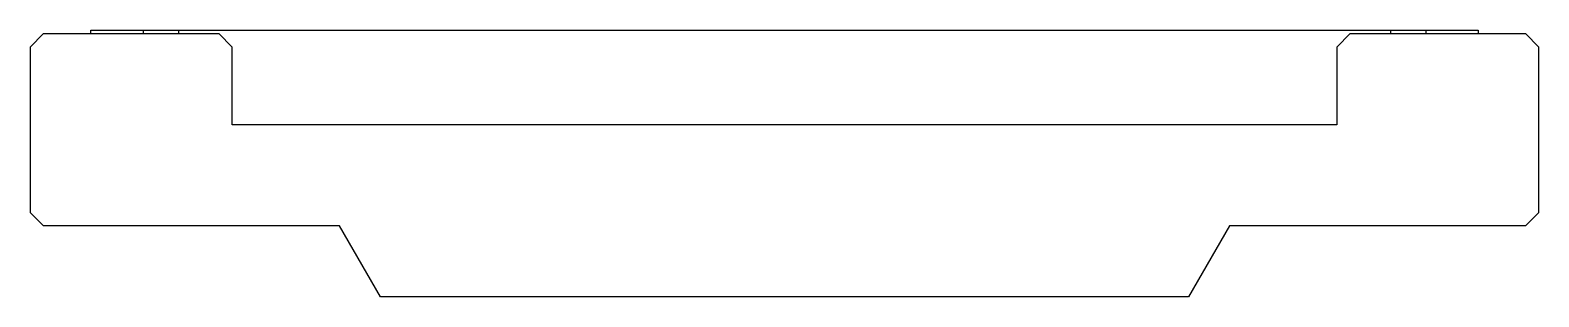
# Model space of a CAD drawing. Extents: x 0.1 to 63.6, y 0.1 to 11.3.
import ezdxf

# ---------------------------------------------------------------- set-up
doc = ezdxf.new("R2010")
doc.units = 0
doc.layers.add('Ebene_1', color=7, linetype='CONTINUOUS')

msp = doc.modelspace()

# ---------------------------------------------------------------- linework, layer by layer
at = {"layer": 'Ebene_1', "color": 7}
for points in [[(0.126255, 10.614626), (0.693184, 11.181544)], [(0.693184, 11.181544), (8.063178, 11.181544)], [(2.677408, 11.323279), (61.070513, 11.323279)], [(2.677408, 11.181544), (2.677408, 11.323276)], [(4.888403, 11.323279), (4.888403, 11.181547)], [(6.362419, 11.323279), (6.362419, 11.181547)], [(8.063178, 11.181544), (8.630107, 10.614626)], [(55.117843, 10.614626), (55.684743, 11.181544)], [(55.684743, 11.181544), (63.054765, 11.181544)], [(57.385531, 11.323279), (57.385531, 11.181547)], [(58.859518, 11.323279), (58.859518, 11.181547)], [(61.070513, 11.323279), (61.070513, 11.181547)], [(63.054765, 11.181544), (63.621694, 10.614626)], [(0.126255, 10.614626), (0.126255, 3.669812)], [(8.630107, 7.354809), (8.630107, 10.614626)], [(55.117843, 10.614626), (55.117843, 7.354809)], [(63.621694, 3.669812), (63.621694, 10.614626)], [(55.117843, 7.354809), (8.630107, 7.354809)], [(0.693184, 3.102889), (0.126255, 3.669812)], [(63.621694, 3.669812), (63.054765, 3.102889)], [(13.147852, 3.102889), (0.693184, 3.102889)], [(14.866271, 0.126542), (13.147852, 3.102889)], [(50.600069, 3.102889), (48.881679, 0.126542)], [(63.054765, 3.102889), (50.600069, 3.102889)], [(48.881679, 0.126542), (14.866271, 0.126542)]]:
    msp.add_lwpolyline(points, dxfattribs=at)

doc.saveas('drawing.dxf')
